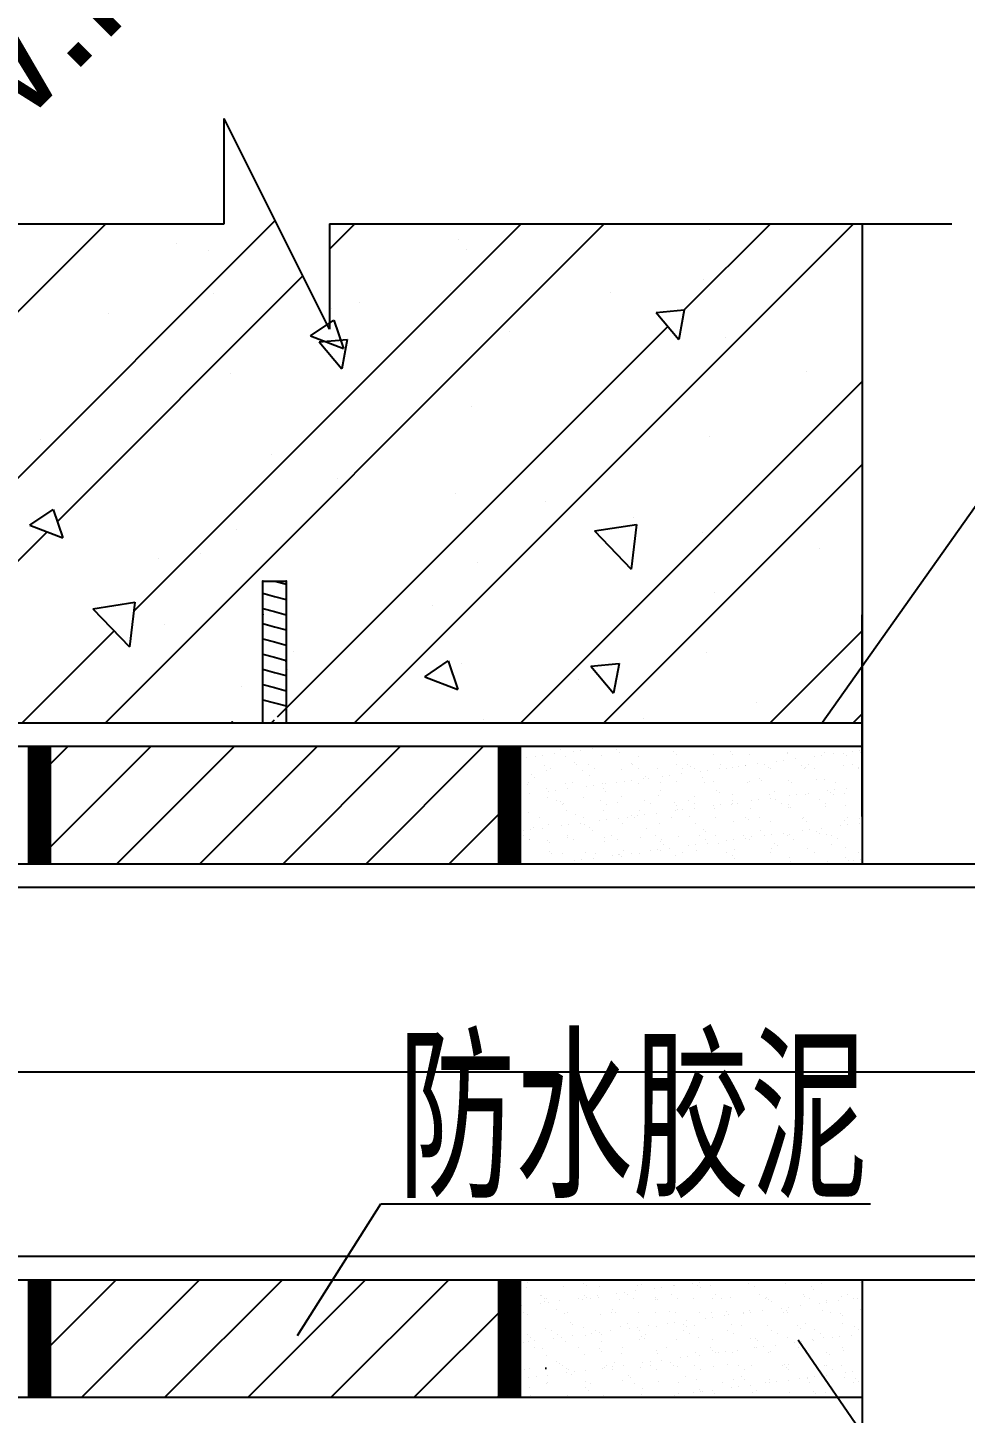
# Model space of a CAD drawing. Extents: x 1617977 to 1637944, y -113716 to -87833.
# Drawn here: x 1628509 to 1632997, y -106840 to -100208 of the extents above; entities that cross this region are included whole.
import ezdxf
from ezdxf.enums import TextEntityAlignment as Align
from ezdxf.xclip import XClip

# ---------------------------------------------------------------- set-up
doc = ezdxf.new("R2010")
doc.units = 0
doc.header["$LTSCALE"] = 35
doc.header["$MEASUREMENT"] = 0
doc.header["$XCLIPFRAME"] = 2
doc.layers.add('排水', color=2, linetype='Continuous')
doc.styles.add('HZ', font='romant.shx', dxfattribs={"width": 0.8, "bigfont": 'hztxt.shx'})
doc.styles.add('HZFS', font='simp1.shx', dxfattribs={"width": 0.8, "bigfont": 'hz.shx'})

# ---------------------------------------------------------------- blocks, each defined once
blk = doc.blocks.new('21163871760495649.665825')
at = {"layer": '排水'}
h = blk.add_hatch(dxfattribs=at)
h.set_pattern_fill('AR-SAND', color=256, scale=2250, style=0)
h.set_pattern_definition([(37.5, (1568046.6, -111800.7), (-141.74, 4335.35), [0, -3420, 0, -3825, 0, -3656.25]), (7.5, (1568046.6, -111800.7), (3982, 6349.83), [0, -1845, 0, -3082.5, 0, -1181.25]), (327.5, (1565279, -111800.7), (7006.82, 12.73), [0, -1125, 0, -4050, 0, -5287.5]), (317.5, (1565279, -111800.7), (6763.8, 1974.77), [0, -562.5, 0, -2655, 0, -3037.5])])
h.paths.add_polyline_path([(1626878.2, -103648.8), (1626878.2, -104211.3), (1628565.7, -104211.3), (1628565.7, -103648.8)])
h.paths.add_polyline_path([(1632503.2, -104211.3), (1632503.2, -103648.8), (1630815.7, -103648.8), (1630815.7, -104211.3)])
h.paths.add_polyline_path([(1628565.7, -106765.1), (1628565.7, -106202.6), (1626878.2, -106202.6), (1626878.2, -106765.1)])
h.paths.add_polyline_path([(1632503.2, -106765.1), (1632503.2, -106202.6), (1630815.7, -106202.6), (1630815.7, -106765.1)])
for p, q in [((1629953.9, -101650.7), (1629449.9, -100642.7)), ((1629449.9, -101146.7), (1629449.9, -100642.7)), ((1627317.8, -103506.7), (1629693.8, -101130.7)), ((1626470, -101146.7), (1629449.9, -101146.7)), ((1626878.2, -103150.8), (1628882.3, -101146.7)), ((1628879.2, -103536.3), (1631268.8, -101146.7)), ((1629016.6, -103001.2), (1630871.1, -101146.7)), ((1629953.9, -101146.7), (1629953.9, -101650.7)), ((1629953.9, -101268.4), (1630075.6, -101146.7)), ((1629953.9, -101146.7), (1632933.7, -101146.7)), ((1630072.4, -103536.3), (1632462, -101146.7)), ((1631652, -101559), (1632064.3, -101146.7)), ((1631774.4, -101172.4), (1631774.4, -101172.4)), ((1632503.2, -101146.7), (1632503.2, -104211.3)), ((1629222.9, -101239.7), (1629222.9, -101239.7)), ((1630573.3, -101223.1), (1630573.3, -101223.1)), ((1629372.2, -101273.9), (1629372.2, -101273.9)), ((1630607.4, -101271.1), (1630607.4, -101271.1)), ((1632313.4, -103532.4), (1633906.2, -101281.6)), ((1628650.9, -102571.3), (1629826.4, -101395.8)), ((1630535, -101464.9), (1630535, -101464.9)), ((1631743.9, -101415.1), (1631743.9, -101415.1)), ((1632501.1, -101423.9), (1632501.1, -101423.9)), ((1629399.8, -101478.1), (1629399.8, -101478.1)), ((1630098.9, -101525.4), (1630098.9, -101525.4)), ((1631300, -101474.6), (1631300, -101474.6)), ((1628897.8, -101576.1), (1628897.8, -101576.1)), ((1629963, -101552.2), (1629963, -101552.2)), ((1631517.5, -101570.7), (1631652, -101559)), ((1631517.5, -101570.7), (1631626, -101700)), ((1631652, -101558.9), (1631626, -101700)), ((1629705.1, -103505.9), (1631573.5, -101637.5)), ((1629862.6, -101683.1), (1629974.5, -101607.6)), ((1629974.5, -101607.6), (1630020.2, -101743.5)), ((1630815.2, -101664.4), (1630815.2, -101664.4)), ((1629862.6, -101683.1), (1630020.2, -101743.6)), ((1629903.7, -101711.9), (1630038.2, -101700.2)), ((1629903.7, -101711.9), (1630012.2, -101841.2)), ((1630038.2, -101700.1), (1630012.2, -101841.2)), ((1631847.2, -101690.2), (1631847.2, -101690.2)), ((1629479.5, -101861.7), (1629479.5, -101861.7)), ((1632236.2, -101851.5), (1632236.2, -101851.5)), ((1630867.9, -103536.3), (1632503.2, -101901.1)), ((1630634.8, -102020.1), (1630634.8, -102020.1)), ((1628570.7, -102178.4), (1628570.7, -102178.4)), ((1631771.3, -102164.2), (1631771.3, -102164.2)), ((1629675.7, -102252.3), (1629675.7, -102252.3)), ((1631265.7, -103536.3), (1632503.2, -102298.8)), ((1629991.7, -102365.5), (1629991.7, -102365.5)), ((1630554.9, -102439.6), (1630554.9, -102439.6)), ((1628519.6, -102589), (1628631.5, -102513.5)), ((1628631.5, -102513.5), (1628677.1, -102649.4)), ((1630987.9, -102477.6), (1630987.9, -102477.6)), ((1628519.6, -102589), (1628677.1, -102649.5)), ((1631222.8, -102616.4), (1631422.9, -102585.4)), ((1631422.9, -102585.4), (1631398, -102799)), ((1631407.1, -102551.8), (1631407.1, -102551.8)), ((1627685.9, -103536.3), (1628601.7, -102620.5)), ((1629506.9, -102610.7), (1629506.9, -102610.7)), ((1631222.8, -102616.4), (1631398, -102799.1)), ((1631738.2, -102624.4), (1631738.2, -102624.4)), ((1629336, -102725.9), (1629336, -102725.9)), ((1630537.1, -102675.1), (1630537.1, -102675.1)), ((1632300.1, -102702.8), (1632300.1, -102702.8)), ((1629136.6, -102746.4), (1629136.6, -102746.4)), ((1630662.1, -102769.1), (1630662.1, -102769.1)), ((1629634.4, -103536.3), (1629634.4, -102857)), ((1629634.4, -102857), (1629746.9, -102857)), ((1629690.4, -102857), (1629690.7, -102857)), ((1629690.7, -102857), (1629746.9, -102872.1)), ((1629746.9, -102857), (1629746.9, -103536.3)), ((1629634.4, -102914.7), (1629690.7, -102929.8)), ((1631798.6, -102913.2), (1631798.6, -102913.2)), ((1628821.5, -102988.8), (1629021.6, -102957.8)), ((1628821.5, -102988.8), (1628996.8, -103171.5)), ((1629021.6, -102957.8), (1628996.8, -103171.5)), ((1629634.4, -102987.5), (1629690.7, -103002.6)), ((1629690.7, -102929.8), (1629746.9, -102944.9)), ((1630448.8, -102971.6), (1630448.8, -102971.6)), ((1629690.7, -103002.6), (1629746.9, -103017.7)), ((1632503.2, -103983), (1632503.2, -103019)), ((1628481.4, -103536.3), (1628923.1, -103094.7)), ((1629162.6, -103065.8), (1629162.6, -103065.8)), ((1629634.4, -103060.3), (1629690.7, -103075.4)), ((1629690.7, -103075.4), (1629746.9, -103090.5)), ((1632061.2, -103536.3), (1632503.2, -103094.3)), ((1629634.4, -103133.1), (1629690.7, -103148.2)), ((1629690.7, -103148.2), (1629746.9, -103163.3)), ((1629634.4, -103205.9), (1629690.7, -103221)), ((1629690.7, -103221), (1629746.9, -103236.1)), ((1629783.6, -103194.6), (1629783.6, -103194.6)), ((1630410.1, -103314.7), (1630522, -103239.2)), ((1630522, -103239.2), (1630567.6, -103375.1)), ((1630583.6, -103252.9), (1630583.6, -103252.9)), ((1631205.3, -103263.2), (1631339.8, -103251.4)), ((1631339.8, -103251.4), (1631313.8, -103392.4)), ((1631760.9, -103196.8), (1631760.9, -103196.8)), ((1629634.4, -103278.7), (1629690.7, -103293.8)), ((1629690.7, -103293.8), (1629746.9, -103308.9)), ((1629754.5, -103278.3), (1629754.5, -103278.3)), ((1630410.1, -103314.7), (1630567.6, -103375.2)), ((1631205.3, -103263.2), (1631313.8, -103392.4)), ((1629534.3, -103359.7), (1629534.3, -103359.7)), ((1629634.4, -103351.5), (1629690.7, -103366.6)), ((1629690.7, -103366.6), (1629746.9, -103381.6)), ((1631146.8, -103327.1), (1631146.8, -103327.1)), ((1629634.4, -103424.3), (1629690.7, -103439.4)), ((1629690.7, -103439.4), (1629746.9, -103454.4)), ((1631999, -103439.2), (1631999, -103439.2)), ((1629679, -103532), (1629689.7, -103521.3)), ((1630689.5, -103518.1), (1630689.5, -103518.1)), ((1631459.1, -103516.6), (1631459.1, -103516.6)), ((1632458.9, -103536.3), (1632503.2, -103492.1)), ((1632503.2, -103536.3), (1626878.2, -103536.3)), ((1632503.2, -103648.8), (1626878.2, -103648.8)), ((1628565.7, -104182.1), (1629099, -103648.8)), ((1628565.7, -103784.4), (1628701.2, -103648.8)), ((1628934.2, -104211.3), (1629496.7, -103648.8)), ((1629332, -104211.3), (1629894.5, -103648.8)), ((1629729.7, -104211.3), (1630292.2, -103648.8)), ((1630127.5, -104211.3), (1630690, -103648.8)), ((1630851.5, -103652), (1630851.5, -103652)), ((1631061.7, -103651.6), (1631061.7, -103651.6)), ((1631271.9, -103651.3), (1631271.9, -103651.3)), ((1631482.1, -103650.9), (1631482.1, -103650.9)), ((1631692.3, -103650.5), (1631692.3, -103650.5)), ((1631902.5, -103650.1), (1631902.5, -103650.1)), ((1632112.7, -103649.7), (1632112.7, -103649.7)), ((1632322.9, -103649.3), (1632322.9, -103649.3)), ((1628539.3, -103656.2), (1628539.3, -103656.2)), ((1628543.6, -103661.3), (1628543.6, -103661.3)), ((1630848.5, -103707.4), (1630848.5, -103707.4)), ((1630855, -103722), (1630855, -103722)), ((1630899.1, -103702.7), (1630899.1, -103702.7)), ((1630940.1, -103695.4), (1630940.1, -103695.4)), ((1630975.3, -103690.8), (1630975.3, -103690.8)), ((1631030.1, -103683.5), (1631030.1, -103683.5)), ((1631057.9, -103662.8), (1631057.9, -103662.8)), ((1631081.4, -103696.1), (1631081.4, -103696.1)), ((1631121.8, -103671.5), (1631121.8, -103671.5)), ((1631157, -103666.8), (1631157, -103666.8)), ((1631211.8, -103659.6), (1631211.8, -103659.6)), ((1631258.1, -103693.8), (1631258.1, -103693.8)), ((1631328, -103665.1), (1631328, -103665.1)), ((1631340.5, -103676.5), (1631340.5, -103676.5)), ((1631430.8, -103694.7), (1631430.8, -103694.7)), ((1631602.1, -103671), (1631602.1, -103671)), ((1631613.1, -103688.1), (1631613.1, -103688.1)), ((1631789.8, -103685.8), (1631789.8, -103685.8)), ((1631872.2, -103673.4), (1631872.2, -103673.4)), ((1631884.6, -103684.8), (1631884.6, -103684.8)), ((1631962.4, -103686.7), (1631962.4, -103686.7)), ((1632092.5, -103718.4), (1632092.5, -103718.4)), ((1632127.7, -103713.8), (1632127.7, -103713.8)), ((1632144.7, -103680.1), (1632144.7, -103680.1)), ((1632146.3, -103679.3), (1632146.3, -103679.3)), ((1632182.6, -103706.6), (1632182.6, -103706.6)), ((1632274.2, -103694.5), (1632274.2, -103694.5)), ((1632309.4, -103689.9), (1632309.4, -103689.9)), ((1632321.4, -103677.9), (1632321.4, -103677.9)), ((1632364.2, -103682.7), (1632364.2, -103682.7)), ((1632416.4, -103681.6), (1632416.4, -103681.6)), ((1632428.8, -103693), (1632428.8, -103693)), ((1632455.9, -103670.6), (1632455.9, -103670.6)), ((1632491.1, -103666), (1632491.1, -103666)), ((1632494.1, -103678.7), (1632494.1, -103678.7)), ((1630817.7, -103765.1), (1630817.7, -103765.1)), ((1630922.2, -103783.6), (1630922.2, -103783.6)), ((1630985.3, -103737.2), (1630985.3, -103737.2)), ((1630994.4, -103762.9), (1630994.4, -103762.9)), ((1631013.7, -103755.4), (1631013.7, -103755.4)), ((1631125.1, -103724.3), (1631125.1, -103724.3)), ((1631137.5, -103735.7), (1631137.5, -103735.7)), ((1631167.1, -103763.7), (1631167.1, -103763.7)), ((1631195.5, -103736.9), (1631195.5, -103736.9)), ((1631224, -103755), (1631224, -103755)), ((1631349.4, -103757.1), (1631349.4, -103757.1)), ((1631399.2, -103730.3), (1631399.2, -103730.3)), ((1631405.7, -103736.5), (1631405.7, -103736.5)), ((1631434.2, -103754.6), (1631434.2, -103754.6)), ((1631526, -103754.9), (1631526, -103754.9)), ((1631582.6, -103785.6), (1631582.6, -103785.6)), ((1631615.9, -103736.1), (1631615.9, -103736.1)), ((1631637.5, -103778.3), (1631637.5, -103778.3)), ((1631644.4, -103754.2), (1631644.4, -103754.2)), ((1631669.3, -103732.6), (1631669.3, -103732.6)), ((1631681.7, -103744), (1631681.7, -103744)), ((1631698.7, -103755.7), (1631698.7, -103755.7)), ((1631729.2, -103766.3), (1631729.2, -103766.3)), ((1631764.3, -103761.6), (1631764.3, -103761.6)), ((1631819.2, -103754.4), (1631819.2, -103754.4)), ((1631826.1, -103735.7), (1631826.1, -103735.7)), ((1631854.6, -103753.9), (1631854.6, -103753.9)), ((1631881, -103749.1), (1631881, -103749.1)), ((1631910.8, -103742.3), (1631910.8, -103742.3)), ((1631943.4, -103738.6), (1631943.4, -103738.6)), ((1631946, -103737.7), (1631946, -103737.7)), ((1632000.9, -103730.5), (1632000.9, -103730.5)), ((1632036.3, -103735.3), (1632036.3, -103735.3)), ((1632057.7, -103746.9), (1632057.7, -103746.9)), ((1632064.8, -103753.5), (1632064.8, -103753.5)), ((1632213.5, -103740.9), (1632213.5, -103740.9)), ((1632225.9, -103752.3), (1632225.9, -103752.3)), ((1632230.4, -103747.7), (1632230.4, -103747.7)), ((1632246.5, -103735), (1632246.5, -103735)), ((1632275, -103753.1), (1632275, -103753.1)), ((1632412.7, -103741.1), (1632412.7, -103741.1)), ((1632456.7, -103734.6), (1632456.7, -103734.6)), ((1632485.2, -103752.7), (1632485.2, -103752.7)), ((1632487.5, -103746.9), (1632487.5, -103746.9)), ((1628515.9, -103839.8), (1628515.9, -103839.8)), ((1628542.6, -103809.6), (1628542.6, -103809.6)), ((1628551, -103835.1), (1628551, -103835.1)), ((1628555, -103821), (1628555, -103821)), ((1630903.3, -103832.7), (1630903.3, -103832.7)), ((1630906, -103821), (1630906, -103821)), ((1630934.6, -103795), (1630934.6, -103795)), ((1630993.4, -103848.8), (1630993.4, -103848.8)), ((1631085.7, -103826.2), (1631085.7, -103826.2)), ((1631092.4, -103850.1), (1631092.4, -103850.1)), ((1631116.2, -103820.7), (1631116.2, -103820.7)), ((1631184.1, -103838), (1631184.1, -103838)), ((1631196.3, -103789.5), (1631196.3, -103789.5)), ((1631219.2, -103833.4), (1631219.2, -103833.4)), ((1631262.3, -103823.9), (1631262.3, -103823.9)), ((1631263.5, -103851.1), (1631263.5, -103851.1)), ((1631274.1, -103826.2), (1631274.1, -103826.2)), ((1631326.4, -103820.3), (1631326.4, -103820.3)), ((1631365.8, -103814.1), (1631365.8, -103814.1)), ((1631400.9, -103809.5), (1631400.9, -103809.5)), ((1631435, -103824.7), (1631435, -103824.7)), ((1631455.8, -103802.3), (1631455.8, -103802.3)), ((1631466.4, -103791.8), (1631466.4, -103791.8)), ((1631478.8, -103803.2), (1631478.8, -103803.2)), ((1631536.6, -103819.9), (1631536.6, -103819.9)), ((1631547.5, -103790.2), (1631547.5, -103790.2)), ((1631617.3, -103818.2), (1631617.3, -103818.2)), ((1631740.5, -103797.8), (1631740.5, -103797.8)), ((1631746.8, -103819.5), (1631746.8, -103819.5)), ((1631794, -103815.9), (1631794, -103815.9)), ((1631957, -103819.1), (1631957, -103819.1)), ((1631966.7, -103816.7), (1631966.7, -103816.7)), ((1632010.5, -103800.1), (1632010.5, -103800.1)), ((1632023, -103811.5), (1632023, -103811.5)), ((1632149, -103810.2), (1632149, -103810.2)), ((1632167.2, -103818.8), (1632167.2, -103818.8)), ((1632284.6, -103806.1), (1632284.6, -103806.1)), ((1632325.7, -103807.9), (1632325.7, -103807.9)), ((1632377.4, -103818.4), (1632377.4, -103818.4)), ((1632426.5, -103849.2), (1632426.5, -103849.2)), ((1632498.3, -103808.7), (1632498.3, -103808.7)), ((1628517.3, -103910.9), (1628517.3, -103910.9)), ((1630525.2, -104211.3), (1630815.7, -103920.9)), ((1630820.7, -103885.9), (1630820.7, -103885.9)), ((1630821.9, -103895.2), (1630821.9, -103895.2)), ((1630829.6, -103906.7), (1630829.6, -103906.7)), ((1630855.8, -103881.2), (1630855.8, -103881.2)), ((1630910.7, -103874), (1630910.7, -103874)), ((1630998.6, -103892.9), (1630998.6, -103892.9)), ((1631002.4, -103862), (1631002.4, -103862)), ((1631037.5, -103857.3), (1631037.5, -103857.3)), ((1631039.8, -103906.3), (1631039.8, -103906.3)), ((1631060.5, -103910.3), (1631060.5, -103910.3)), ((1631171.3, -103893.8), (1631171.3, -103893.8)), ((1631250, -103905.9), (1631250, -103905.9)), ((1631275.9, -103862.5), (1631275.9, -103862.5)), ((1631334.6, -103916.3), (1631334.6, -103916.3)), ((1631353.6, -103887.2), (1631353.6, -103887.2)), ((1631460.2, -103905.5), (1631460.2, -103905.5)), ((1631530.3, -103884.9), (1631530.3, -103884.9)), ((1631537.5, -103857.1), (1631537.5, -103857.1)), ((1631604.7, -103918.6), (1631604.7, -103918.6)), ((1631670.4, -103905.1), (1631670.4, -103905.1)), ((1631703, -103885.8), (1631703, -103885.8)), ((1631807.6, -103859.4), (1631807.6, -103859.4)), ((1631820.1, -103870.8), (1631820.1, -103870.8)), ((1631880.6, -103904.7), (1631880.6, -103904.7)), ((1631881.4, -103921), (1631881.4, -103921)), ((1631885.3, -103879.2), (1631885.3, -103879.2)), ((1631973.1, -103908.9), (1631973.1, -103908.9)), ((1632008.2, -103904.3), (1632008.2, -103904.3)), ((1632062, -103876.9), (1632062, -103876.9)), ((1632063.1, -103897.1), (1632063.1, -103897.1)), ((1632081.7, -103865.3), (1632081.7, -103865.3)), ((1632090.8, -103904.4), (1632090.8, -103904.4)), ((1632154.8, -103885), (1632154.8, -103885)), ((1632189.9, -103880.4), (1632189.9, -103880.4)), ((1632234.6, -103877.8), (1632234.6, -103877.8)), ((1632244.8, -103873.2), (1632244.8, -103873.2)), ((1632301, -103904), (1632301, -103904)), ((1632336.5, -103861.1), (1632336.5, -103861.1)), ((1632351.8, -103867.7), (1632351.8, -103867.7)), ((1632364.3, -103879.1), (1632364.3, -103879.1)), ((1632371.6, -103856.5), (1632371.6, -103856.5)), ((1632417, -103871.2), (1632417, -103871.2)), ((1628513, -103933.7), (1628513, -103933.7)), ((1628545.8, -103929), (1628545.8, -103929)), ((1630857.6, -103969.6), (1630857.6, -103969.6)), ((1630858.1, -103924.8), (1630858.1, -103924.8)), ((1630870.1, -103981), (1630870.1, -103981)), ((1630907.6, -103962.8), (1630907.6, -103962.8)), ((1631068.3, -103924.4), (1631068.3, -103924.4)), ((1631073, -103921.7), (1631073, -103921.7)), ((1631089.9, -103956.2), (1631089.9, -103956.2)), ((1631131.7, -103975.5), (1631131.7, -103975.5)), ((1631266.6, -103954), (1631266.6, -103954)), ((1631278.5, -103924), (1631278.5, -103924)), ((1631401.8, -103977.9), (1631401.8, -103977.9)), ((1631428, -103980.7), (1631428, -103980.7)), ((1631439.3, -103954.8), (1631439.3, -103954.8)), ((1631463.1, -103976.1), (1631463.1, -103976.1)), ((1631488.7, -103923.6), (1631488.7, -103923.6)), ((1631518, -103968.8), (1631518, -103968.8)), ((1631609.7, -103956.8), (1631609.7, -103956.8)), ((1631617.2, -103930), (1631617.2, -103930)), ((1631621.6, -103948.2), (1631621.6, -103948.2)), ((1631644.8, -103952.1), (1631644.8, -103952.1)), ((1631675.9, -103983.8), (1631675.9, -103983.8)), ((1631698.9, -103923.3), (1631698.9, -103923.3)), ((1631699.7, -103944.9), (1631699.7, -103944.9)), ((1631791.4, -103932.8), (1631791.4, -103932.8)), ((1631798.3, -103946), (1631798.3, -103946)), ((1631826.5, -103928.2), (1631826.5, -103928.2)), ((1631878.8, -103924.6), (1631878.8, -103924.6)), ((1631909.1, -103922.9), (1631909.1, -103922.9)), ((1631946, -103986.2), (1631946, -103986.2)), ((1631970.9, -103946.8), (1631970.9, -103946.8)), ((1632119.3, -103922.5), (1632119.3, -103922.5)), ((1632148.9, -103926.9), (1632148.9, -103926.9)), ((1632153.2, -103940.2), (1632153.2, -103940.2)), ((1632161.3, -103938.3), (1632161.3, -103938.3)), ((1632329.5, -103922.1), (1632329.5, -103922.1)), ((1632329.9, -103938), (1632329.9, -103938)), ((1632423, -103932.9), (1632423, -103932.9)), ((1632432, -103987.4), (1632432, -103987.4)), ((1632502.6, -103938.8), (1632502.6, -103938.8)), ((1630826.2, -104025.2), (1630826.2, -104025.2)), ((1630882.9, -104052.4), (1630882.9, -104052.4)), ((1630918, -104047.8), (1630918, -104047.8)), ((1630928.8, -104034.8), (1630928.8, -104034.8)), ((1630960.5, -103990.1), (1630960.5, -103990.1)), ((1630972.9, -104040.6), (1630972.9, -104040.6)), ((1631002.9, -104023), (1631002.9, -104023)), ((1631064.6, -104028.5), (1631064.6, -104028.5)), ((1631099.7, -104023.9), (1631099.7, -104023.9)), ((1631154.6, -104016.7), (1631154.6, -104016.7)), ((1631170.7, -103989.7), (1631170.7, -103989.7)), ((1631175.6, -104023.8), (1631175.6, -104023.8)), ((1631198.9, -104037.1), (1631198.9, -104037.1)), ((1631211.3, -104048.5), (1631211.3, -104048.5)), ((1631246.3, -104004.6), (1631246.3, -104004.6)), ((1631281.4, -104000), (1631281.4, -104000)), ((1631336.3, -103992.8), (1631336.3, -103992.8)), ((1631357.9, -104017.2), (1631357.9, -104017.2)), ((1631380.9, -103989.3), (1631380.9, -103989.3)), ((1631414.2, -103989.3), (1631414.2, -103989.3)), ((1631473, -104043.1), (1631473, -104043.1)), ((1631534.6, -104015), (1631534.6, -104015)), ((1631591.1, -103988.9), (1631591.1, -103988.9)), ((1631707.2, -104015.8), (1631707.2, -104015.8)), ((1631743.1, -104045.4), (1631743.1, -104045.4)), ((1631801.4, -103988.5), (1631801.4, -103988.5)), ((1631889.5, -104009.3), (1631889.5, -104009.3)), ((1631958.4, -103997.6), (1631958.4, -103997.6)), ((1632011.6, -103988.2), (1632011.6, -103988.2)), ((1632017.2, -104051.4), (1632017.2, -104051.4)), ((1632066.2, -104007), (1632066.2, -104007)), ((1632217, -104051.6), (1632217, -104051.6)), ((1632220.1, -103992.1), (1632220.1, -103992.1)), ((1632221.8, -103987.8), (1632221.8, -103987.8)), ((1632238.9, -104007.8), (1632238.9, -104007.8)), ((1632252.1, -104047), (1632252.1, -104047)), ((1632287.2, -104053.7), (1632287.2, -104053.7)), ((1632307, -104039.7), (1632307, -104039.7)), ((1632398.7, -104027.7), (1632398.7, -104027.7)), ((1632421.2, -104001.3), (1632421.2, -104001.3)), ((1632433.8, -104023), (1632433.8, -104023)), ((1632488.7, -104015.8), (1632488.7, -104015.8)), ((1632490.2, -103994.4), (1632490.2, -103994.4)), ((1632502.6, -104005.8), (1632502.6, -104005.8)), ((1628517.2, -104063.8), (1628517.2, -104063.8)), ((1628549.2, -104060.9), (1628549.2, -104060.9)), ((1630884.1, -104075.7), (1630884.1, -104075.7)), ((1630911.8, -104092.8), (1630911.8, -104092.8)), ((1630912.6, -104093.8), (1630912.6, -104093.8)), ((1630996, -104096.4), (1630996, -104096.4)), ((1631008.4, -104107.8), (1631008.4, -104107.8)), ((1631094.2, -104086.3), (1631094.2, -104086.3)), ((1631094.3, -104075.3), (1631094.3, -104075.3)), ((1631122.8, -104093.4), (1631122.8, -104093.4)), ((1631270.1, -104102.3), (1631270.1, -104102.3)), ((1631270.8, -104084), (1631270.8, -104084)), ((1631304.5, -104074.9), (1631304.5, -104074.9)), ((1631333, -104093.1), (1631333, -104093.1)), ((1631443.5, -104084.8), (1631443.5, -104084.8)), ((1631514.7, -104074.5), (1631514.7, -104074.5)), ((1631540.2, -104104.6), (1631540.2, -104104.6)), ((1631543.2, -104092.7), (1631543.2, -104092.7)), ((1631552.6, -104116), (1631552.6, -104116)), ((1631625.8, -104078.3), (1631625.8, -104078.3)), ((1631707.1, -104118.7), (1631707.1, -104118.7)), ((1631724.9, -104074.2), (1631724.9, -104074.2)), ((1631753.4, -104092.3), (1631753.4, -104092.3)), ((1631755.5, -104056.8), (1631755.5, -104056.8)), ((1631761.9, -104111.5), (1631761.9, -104111.5)), ((1631802.5, -104076), (1631802.5, -104076)), ((1631814.2, -104110.6), (1631814.2, -104110.6)), ((1631853.6, -104099.4), (1631853.6, -104099.4)), ((1631888.8, -104094.8), (1631888.8, -104094.8)), ((1631935.1, -104073.8), (1631935.1, -104073.8)), ((1631943.6, -104087.6), (1631943.6, -104087.6)), ((1631963.6, -104091.9), (1631963.6, -104091.9)), ((1631975.2, -104076.9), (1631975.2, -104076.9)), ((1632035.3, -104075.5), (1632035.3, -104075.5)), ((1632070.4, -104070.9), (1632070.4, -104070.9)), ((1632084.3, -104112.9), (1632084.3, -104112.9)), ((1632125.3, -104063.6), (1632125.3, -104063.6)), ((1632145.3, -104073.4), (1632145.3, -104073.4)), ((1632157.5, -104070.3), (1632157.5, -104070.3)), ((1632173.8, -104091.5), (1632173.8, -104091.5)), ((1632299.7, -104065.1), (1632299.7, -104065.1)), ((1632334.2, -104068), (1632334.2, -104068)), ((1632355.5, -104073), (1632355.5, -104073)), ((1632358.4, -104118.9), (1632358.4, -104118.9)), ((1632384, -104091.1), (1632384, -104091.1)), ((1628548.7, -104185), (1628548.7, -104185)), ((1630830.4, -104155.3), (1630830.4, -104155.3)), ((1631007.1, -104153), (1631007.1, -104153)), ((1631015, -104159.1), (1631015, -104159.1)), ((1631067.1, -104161.6), (1631067.1, -104161.6)), ((1631179.8, -104153.9), (1631179.8, -104153.9)), ((1631216.9, -104183.3), (1631216.9, -104183.3)), ((1631225.3, -104158.7), (1631225.3, -104158.7)), ((1631308.5, -104171.2), (1631308.5, -104171.2)), ((1631337.2, -104163.9), (1631337.2, -104163.9)), ((1631343.7, -104166.6), (1631343.7, -104166.6)), ((1631349.7, -104175.3), (1631349.7, -104175.3)), ((1631362.1, -104147.3), (1631362.1, -104147.3)), ((1631398.5, -104159.3), (1631398.5, -104159.3)), ((1631435.5, -104158.3), (1631435.5, -104158.3)), ((1631490.2, -104147.3), (1631490.2, -104147.3)), ((1631525.4, -104142.6), (1631525.4, -104142.6)), ((1631538.8, -104145.1), (1631538.8, -104145.1)), ((1631580.2, -104135.4), (1631580.2, -104135.4)), ((1631611.3, -104169.9), (1631611.3, -104169.9)), ((1631645.7, -104158), (1631645.7, -104158)), ((1631671.9, -104123.3), (1631671.9, -104123.3)), ((1631711.5, -104145.9), (1631711.5, -104145.9)), ((1631855.9, -104157.6), (1631855.9, -104157.6)), ((1631881.4, -104172.2), (1631881.4, -104172.2)), ((1631893.8, -104139.3), (1631893.8, -104139.3)), ((1631893.9, -104183.6), (1631893.9, -104183.6)), ((1632066.1, -104157.2), (1632066.1, -104157.2)), ((1632070.5, -104137.1), (1632070.5, -104137.1)), ((1632096.8, -104124.3), (1632096.8, -104124.3)), ((1632155.5, -104178.1), (1632155.5, -104178.1)), ((1632243.1, -104137.9), (1632243.1, -104137.9)), ((1632276.3, -104156.8), (1632276.3, -104156.8)), ((1632425.5, -104131.3), (1632425.5, -104131.3)), ((1632425.6, -104180.5), (1632425.6, -104180.5)), ((1632486.5, -104156.4), (1632486.5, -104156.4)), ((1634382, -104211.3), (1625247, -104211.3)), ((1628521.5, -104193.8), (1628521.5, -104193.8)), ((1631035.2, -104207.2), (1631035.2, -104207.2)), ((1631126.8, -104195.1), (1631126.8, -104195.1)), ((1631162, -104190.5), (1631162, -104190.5)), ((1631630.1, -104208.3), (1631630.1, -104208.3)), ((1631806.8, -104206.1), (1631806.8, -104206.1)), ((1631979.4, -104206.9), (1631979.4, -104206.9)), ((1632161.7, -104200.3), (1632161.7, -104200.3)), ((1632338.4, -104198.1), (1632338.4, -104198.1)), ((1632369.3, -104206.3), (1632369.3, -104206.3)), ((1632438, -104191.9), (1632438, -104191.9)), ((1632460.9, -104194.2), (1632460.9, -104194.2)), ((1632496.1, -104189.6), (1632496.1, -104189.6)), ((1634268.8, -104323.8), (1625360.2, -104323.8)), ((1635073.8, -105206.9), (1624995.9, -105206.9)), ((1629800.4, -106468.3), (1630199.7, -105837.6)), ((1630199.7, -105837.6), (1632544.2, -105837.6)), ((1634268.8, -106090.1), (1625360.2, -106090.1)), ((1634382, -106202.6), (1625247, -106202.6)), ((1628521.5, -106242.1), (1628521.5, -106242.1)), ((1628565.7, -106568.6), (1628931.7, -106202.6)), ((1628767, -106765.1), (1629329.5, -106202.6)), ((1629164.7, -106765.1), (1629727.2, -106202.6)), ((1629562.5, -106765.1), (1630125, -106202.6)), ((1629960.2, -106765.1), (1630522.7, -106202.6)), ((1630898.5, -106236.3), (1630898.5, -106236.3)), ((1630901.1, -106216), (1630901.1, -106216)), ((1631075.2, -106234), (1631075.2, -106234)), ((1631171.2, -106218.4), (1631171.2, -106218.4)), ((1631183.7, -106229.8), (1631183.7, -106229.8)), ((1631247.8, -106234.8), (1631247.8, -106234.8)), ((1631430.1, -106228.3), (1631430.1, -106228.3)), ((1631445.3, -106224.3), (1631445.3, -106224.3)), ((1631510.3, -106241.8), (1631510.3, -106241.8)), ((1631545.4, -106237.2), (1631545.4, -106237.2)), ((1631600.3, -106230), (1631600.3, -106230)), ((1631606.8, -106226), (1631606.8, -106226)), ((1631692, -106217.9), (1631692, -106217.9)), ((1631715.4, -106226.7), (1631715.4, -106226.7)), ((1631727.1, -106213.3), (1631727.1, -106213.3)), ((1631727.8, -106238.1), (1631727.8, -106238.1)), ((1631779.5, -106226.9), (1631779.5, -106226.9)), ((1631782, -106206.1), (1631782, -106206.1)), ((1631961.8, -106220.3), (1631961.8, -106220.3)), ((1631989.5, -106232.6), (1631989.5, -106232.6)), ((1632138.5, -106218), (1632138.5, -106218)), ((1632259.6, -106234.9), (1632259.6, -106234.9)), ((1632311.2, -106218.9), (1632311.2, -106218.9)), ((1632493.5, -106212.3), (1632493.5, -106212.3)), ((1632503.2, -106202.6), (1632503.2, -109524.8)), ((1628513.8, -106286.8), (1628513.8, -106286.8)), ((1630358, -106765.1), (1630815.7, -106307.4)), ((1630962.2, -106274.2), (1630962.2, -106274.2)), ((1630968.3, -106277.6), (1630968.3, -106277.6)), ((1630980.8, -106289), (1630980.8, -106289)), ((1630984.1, -106303.9), (1630984.1, -106303.9)), ((1630990.7, -106292.3), (1630990.7, -106292.3)), ((1631055.2, -106301.7), (1631055.2, -106301.7)), ((1631146.9, -106289.7), (1631146.9, -106289.7)), ((1631166.4, -106297.3), (1631166.4, -106297.3)), ((1631172.4, -106273.8), (1631172.4, -106273.8)), ((1631182, -106285), (1631182, -106285)), ((1631200.9, -106291.9), (1631200.9, -106291.9)), ((1631236.9, -106277.8), (1631236.9, -106277.8)), ((1631242.4, -106283.6), (1631242.4, -106283.6)), ((1631328.6, -106265.8), (1631328.6, -106265.8)), ((1631343.1, -106295.1), (1631343.1, -106295.1)), ((1631363.7, -106261.1), (1631363.7, -106261.1)), ((1631382.6, -106273.4), (1631382.6, -106273.4)), ((1631411.1, -106291.5), (1631411.1, -106291.5)), ((1631418.6, -106253.9), (1631418.6, -106253.9)), ((1631512.5, -106285.9), (1631512.5, -106285.9)), ((1631515.8, -106295.9), (1631515.8, -106295.9)), ((1631524.9, -106297.3), (1631524.9, -106297.3)), ((1631592.8, -106273), (1631592.8, -106273)), ((1631621.3, -106291.2), (1631621.3, -106291.2)), ((1631698.1, -106289.3), (1631698.1, -106289.3)), ((1631786.6, -106291.9), (1631786.6, -106291.9)), ((1631803, -106272.7), (1631803, -106272.7)), ((1631831.5, -106290.8), (1631831.5, -106290.8)), ((1631874.8, -106287.1), (1631874.8, -106287.1)), ((1632013.2, -106272.3), (1632013.2, -106272.3)), ((1632041.7, -106290.4), (1632041.7, -106290.4)), ((1632047.5, -106287.9), (1632047.5, -106287.9)), ((1632056.7, -106294.2), (1632056.7, -106294.2)), ((1632069.1, -106305.6), (1632069.1, -106305.6)), ((1632223.4, -106271.9), (1632223.4, -106271.9)), ((1632229.8, -106281.3), (1632229.8, -106281.3)), ((1632251.9, -106290), (1632251.9, -106290)), ((1632272, -106246.3), (1632272, -106246.3)), ((1632330.7, -106300.2), (1632330.7, -106300.2)), ((1632334.4, -106308.1), (1632334.4, -106308.1)), ((1632389.3, -106300.9), (1632389.3, -106300.9)), ((1632406.5, -106279.1), (1632406.5, -106279.1)), ((1632433.6, -106271.5), (1632433.6, -106271.5)), ((1632462.1, -106289.6), (1632462.1, -106289.6)), ((1632481, -106288.8), (1632481, -106288.8)), ((1630818.6, -106332.9), (1630818.6, -106332.9)), ((1630873.5, -106325.7), (1630873.5, -106325.7)), ((1630882.9, -106358), (1630882.9, -106358)), ((1630902.7, -106366.3), (1630902.7, -106366.3)), ((1630965.2, -106313.6), (1630965.2, -106313.6)), ((1631000.3, -106309), (1631000.3, -106309)), ((1631039.5, -106342.8), (1631039.5, -106342.8)), ((1631079.4, -106364.1), (1631079.4, -106364.1)), ((1631093.1, -106357.6), (1631093.1, -106357.6)), ((1631252.1, -106364.9), (1631252.1, -106364.9)), ((1631303.3, -106357.2), (1631303.3, -106357.2)), ((1631309.6, -106345.1), (1631309.6, -106345.1)), ((1631322, -106356.5), (1631322, -106356.5)), ((1631434.4, -106358.3), (1631434.4, -106358.3)), ((1631513.5, -106356.8), (1631513.5, -106356.8)), ((1631583.7, -106351.1), (1631583.7, -106351.1)), ((1631611.1, -106356.1), (1631611.1, -106356.1)), ((1631723.7, -106356.4), (1631723.7, -106356.4)), ((1631783.8, -106356.9), (1631783.8, -106356.9)), ((1631844.2, -106372.6), (1631844.2, -106372.6)), ((1631853.8, -106353.4), (1631853.8, -106353.4)), ((1631866.2, -106364.8), (1631866.2, -106364.8)), ((1631933.9, -106356.1), (1631933.9, -106356.1)), ((1631935.9, -106360.6), (1631935.9, -106360.6)), ((1631966.1, -106350.3), (1631966.1, -106350.3)), ((1631971, -106355.9), (1631971, -106355.9)), ((1632025.9, -106348.7), (1632025.9, -106348.7)), ((1632117.6, -106336.6), (1632117.6, -106336.6)), ((1632127.8, -106359.4), (1632127.8, -106359.4)), ((1632142.8, -106348.1), (1632142.8, -106348.1)), ((1632144.1, -106355.7), (1632144.1, -106355.7)), ((1632152.7, -106332), (1632152.7, -106332)), ((1632207.6, -106324.8), (1632207.6, -106324.8)), ((1632299.3, -106312.7), (1632299.3, -106312.7)), ((1632315.4, -106348.9), (1632315.4, -106348.9)), ((1632354.4, -106355.3), (1632354.4, -106355.3)), ((1632397.9, -106361.7), (1632397.9, -106361.7)), ((1632410.4, -106373.1), (1632410.4, -106373.1)), ((1632497.7, -106342.4), (1632497.7, -106342.4)), ((1630815.7, -106433.1), (1630815.7, -106433.1)), ((1630836.6, -106402.1), (1630836.6, -106402.1)), ((1630988.4, -106433.9), (1630988.4, -106433.9)), ((1631106.7, -106404.4), (1631106.7, -106404.4)), ((1631119.1, -106415.8), (1631119.1, -106415.8)), ((1631170.7, -106427.4), (1631170.7, -106427.4)), ((1631347.4, -106425.1), (1631347.4, -106425.1)), ((1631380.7, -106410.4), (1631380.7, -106410.4)), ((1631390.8, -106432.3), (1631390.8, -106432.3)), ((1631425.9, -106427.7), (1631425.9, -106427.7)), ((1631480.8, -106420.5), (1631480.8, -106420.5)), ((1631520.1, -106425.9), (1631520.1, -106425.9)), ((1631572.5, -106408.4), (1631572.5, -106408.4)), ((1631607.6, -106403.8), (1631607.6, -106403.8)), ((1631650.8, -106412.7), (1631650.8, -106412.7)), ((1631662.5, -106396.6), (1631662.5, -106396.6)), ((1631663.3, -106424.1), (1631663.3, -106424.1)), ((1631702.4, -106419.4), (1631702.4, -106419.4)), ((1631754.2, -106384.5), (1631754.2, -106384.5)), ((1631789.3, -106379.9), (1631789.3, -106379.9)), ((1631879, -106417.1), (1631879, -106417.1)), ((1631924.9, -106418.6), (1631924.9, -106418.6)), ((1632051.7, -106417.9), (1632051.7, -106417.9)), ((1632195, -106421), (1632195, -106421)), ((1632207.5, -106432.4), (1632207.5, -106432.4)), ((1632234, -106411.4), (1632234, -106411.4)), ((1632277.9, -106440.9), (1632277.9, -106440.9)), ((1632410.7, -106409.1), (1632410.7, -106409.1)), ((1632469.1, -106426.9), (1632469.1, -106426.9)), ((1632488.1, -106440.5), (1632488.1, -106440.5)), ((1628512.3, -106467.3), (1628512.3, -106467.3)), ((1628522.7, -106465.9), (1628522.7, -106465.9)), ((1628524.1, -106489.7), (1628524.1, -106489.7)), ((1628536.6, -106501.1), (1628536.6, -106501.1)), ((1628540.9, -106458), (1628540.9, -106458)), ((1630835, -106461.7), (1630835, -106461.7)), ((1630845.7, -106504.1), (1630845.7, -106504.1)), ((1630880.9, -106499.5), (1630880.9, -106499.5)), ((1630903.7, -106463.6), (1630903.7, -106463.6)), ((1630907, -106496.4), (1630907, -106496.4)), ((1630916.2, -106475), (1630916.2, -106475)), ((1630935.7, -106492.2), (1630935.7, -106492.2)), ((1631016.7, -106443.2), (1631016.7, -106443.2)), ((1631027.4, -106480.2), (1631027.4, -106480.2)), ((1631045.2, -106461.3), (1631045.2, -106461.3)), ((1631062.6, -106475.5), (1631062.6, -106475.5)), ((1631083.7, -106494.1), (1631083.7, -106494.1)), ((1631117.4, -106468.3), (1631117.4, -106468.3)), ((1631177.8, -106469.6), (1631177.8, -106469.6)), ((1631209.1, -106456.2), (1631209.1, -106456.2)), ((1631226.9, -106442.8), (1631226.9, -106442.8)), ((1631244.2, -106451.6), (1631244.2, -106451.6)), ((1631255.4, -106461), (1631255.4, -106461)), ((1631256.3, -106495), (1631256.3, -106495)), ((1631299.1, -106444.4), (1631299.1, -106444.4)), ((1631437.1, -106442.4), (1631437.1, -106442.4)), ((1631438.7, -106488.4), (1631438.7, -106488.4)), ((1631447.9, -106471.9), (1631447.9, -106471.9)), ((1631460.4, -106483.3), (1631460.4, -106483.3)), ((1631465.6, -106460.6), (1631465.6, -106460.6)), ((1631615.3, -106486.1), (1631615.3, -106486.1)), ((1631647.3, -106442.1), (1631647.3, -106442.1)), ((1631675.8, -106460.2), (1631675.8, -106460.2)), ((1631722, -106477.9), (1631722, -106477.9)), ((1631788, -106487), (1631788, -106487)), ((1631857.5, -106441.7), (1631857.5, -106441.7)), ((1631886, -106459.8), (1631886, -106459.8)), ((1631970.3, -106480.4), (1631970.3, -106480.4)), ((1631992.1, -106480.2), (1631992.1, -106480.2)), ((1632004.5, -106491.6), (1632004.5, -106491.6)), ((1632067.7, -106441.3), (1632067.7, -106441.3)), ((1632096.2, -106459.4), (1632096.2, -106459.4)), ((1632147, -106478.2), (1632147, -106478.2)), ((1632179.8, -106503.2), (1632179.8, -106503.2)), ((1632197.6, -106488.5), (1633250.1, -108020.5)), ((1632215, -106498.6), (1632215, -106498.6)), ((1632266.2, -106486.2), (1632266.2, -106486.2)), ((1632269.8, -106491.4), (1632269.8, -106491.4)), ((1632306.4, -106459), (1632306.4, -106459)), ((1632319.7, -106479), (1632319.7, -106479)), ((1632361.5, -106479.3), (1632361.5, -106479.3)), ((1632396.7, -106474.7), (1632396.7, -106474.7)), ((1632451.5, -106467.4), (1632451.5, -106467.4)), ((1632502, -106472.4), (1632502, -106472.4)), ((1630820, -106563.2), (1630820, -106563.2)), ((1630937.4, -106527), (1630937.4, -106527)), ((1630974.9, -106528.8), (1630974.9, -106528.8)), ((1630992.6, -106564), (1630992.6, -106564)), ((1631147.6, -106526.6), (1631147.6, -106526.6)), ((1631174.9, -106557.4), (1631174.9, -106557.4)), ((1631245, -106531.2), (1631245, -106531.2)), ((1631257.5, -106542.6), (1631257.5, -106542.6)), ((1631351.6, -106555.2), (1631351.6, -106555.2)), ((1631357.8, -106526.2), (1631357.8, -106526.2)), ((1631519.1, -106537.1), (1631519.1, -106537.1)), ((1631524.3, -106556), (1631524.3, -106556)), ((1631568.1, -106525.9), (1631568.1, -106525.9)), ((1631669.9, -106570.4), (1631669.9, -106570.4)), ((1631706.6, -106549.4), (1631706.6, -106549.4)), ((1631724.7, -106563.1), (1631724.7, -106563.1)), ((1631778.3, -106525.5), (1631778.3, -106525.5)), ((1631789.2, -106539.4), (1631789.2, -106539.4)), ((1631801.6, -106550.8), (1631801.6, -106550.8)), ((1631816.4, -106551.1), (1631816.4, -106551.1)), ((1631851.6, -106546.4), (1631851.6, -106546.4)), ((1631883.3, -106547.2), (1631883.3, -106547.2)), ((1631906.4, -106539.2), (1631906.4, -106539.2)), ((1631988.5, -106525.1), (1631988.5, -106525.1)), ((1631998.1, -106527.1), (1631998.1, -106527.1)), ((1632033.3, -106522.5), (1632033.3, -106522.5)), ((1632056, -106548), (1632056, -106548)), ((1632063.3, -106545.4), (1632063.3, -106545.4)), ((1632088.1, -106515.3), (1632088.1, -106515.3)), ((1632198.7, -106524.7), (1632198.7, -106524.7)), ((1632238.3, -106541.4), (1632238.3, -106541.4)), ((1632333.4, -106547.7), (1632333.4, -106547.7)), ((1632345.8, -106559.1), (1632345.8, -106559.1)), ((1632408.9, -106524.3), (1632408.9, -106524.3)), ((1632415, -106539.2), (1632415, -106539.2)), ((1628511.5, -106636.6), (1628511.5, -106636.6)), ((1628516.6, -106597.4), (1628516.6, -106597.4)), ((1628548.8, -106616.8), (1628548.8, -106616.8)), ((1630861, -106612.6), (1630861, -106612.6)), ((1630889.5, -106630.7), (1630889.5, -106630.7)), ((1630911.2, -106626.5), (1630911.2, -106626.5)), ((1631042.1, -106590.4), (1631042.1, -106590.4)), ((1631054.5, -106601.8), (1631054.5, -106601.8)), ((1631071.2, -106612.2), (1631071.2, -106612.2)), ((1631087.9, -106624.2), (1631087.9, -106624.2)), ((1631099.7, -106630.4), (1631099.7, -106630.4)), ((1631179.7, -106634.9), (1631179.7, -106634.9)), ((1631260.6, -106625), (1631260.6, -106625)), ((1631271.3, -106622.8), (1631271.3, -106622.8)), ((1631281.4, -106611.8), (1631281.4, -106611.8)), ((1631306.5, -106618.2), (1631306.5, -106618.2)), ((1631309.9, -106630), (1631309.9, -106630)), ((1631316.2, -106596.4), (1631316.2, -106596.4)), ((1631361.4, -106611), (1631361.4, -106611)), ((1631442.9, -106618.5), (1631442.9, -106618.5)), ((1631453, -106598.9), (1631453, -106598.9)), ((1631488.2, -106594.3), (1631488.2, -106594.3)), ((1631491.6, -106611.5), (1631491.6, -106611.5)), ((1631520.1, -106629.6), (1631520.1, -106629.6)), ((1631543.1, -106587.1), (1631543.1, -106587.1)), ((1631586.3, -106598.7), (1631586.3, -106598.7)), ((1631598.7, -106610.1), (1631598.7, -106610.1)), ((1631619.6, -106616.2), (1631619.6, -106616.2)), ((1631634.7, -106575), (1631634.7, -106575)), ((1631701.8, -106611.1), (1631701.8, -106611.1)), ((1631730.3, -106629.2), (1631730.3, -106629.2)), ((1631792.3, -106617), (1631792.3, -106617)), ((1631860.4, -106604.7), (1631860.4, -106604.7)), ((1631912, -106610.7), (1631912, -106610.7)), ((1631940.5, -106628.8), (1631940.5, -106628.8)), ((1631974.6, -106610.5), (1631974.6, -106610.5)), ((1632122.2, -106610.3), (1632122.2, -106610.3)), ((1632130.5, -106607), (1632130.5, -106607)), ((1632142.9, -106618.4), (1632142.9, -106618.4)), ((1632150.7, -106628.5), (1632150.7, -106628.5)), ((1632151.3, -106608.2), (1632151.3, -106608.2)), ((1632323.9, -106609), (1632323.9, -106609)), ((1632332.4, -106609.9), (1632332.4, -106609.9)), ((1632360.9, -106628.1), (1632360.9, -106628.1)), ((1632404.5, -106612.9), (1632404.5, -106612.9)), ((1630755.7, -106765.1), (1630815.7, -106705.1)), ((1630816.3, -106682.7), (1630816.3, -106682.7)), ((1630824.2, -106693.2), (1630824.2, -106693.2)), ((1630839.2, -106649.6), (1630839.2, -106649.6)), ((1630851.6, -106661), (1630851.6, -106661)), ((1630908, -106670.7), (1630908, -106670.7)), ((1630943.1, -106666), (1630943.1, -106666)), ((1630992, -106696), (1630992, -106696)), ((1630996.9, -106694.1), (1630996.9, -106694.1)), ((1630998, -106658.8), (1630998, -106658.8)), ((1631089.7, -106646.7), (1631089.7, -106646.7)), ((1631113.3, -106655.6), (1631113.3, -106655.6)), ((1631124.8, -106642.1), (1631124.8, -106642.1)), ((1631179.2, -106687.5), (1631179.2, -106687.5)), ((1631202.2, -106695.6), (1631202.2, -106695.6)), ((1631355.9, -106685.2), (1631355.9, -106685.2)), ((1631383.4, -106657.9), (1631383.4, -106657.9)), ((1631395.8, -106669.3), (1631395.8, -106669.3)), ((1631412.4, -106695.3), (1631412.4, -106695.3)), ((1631528.6, -106686.1), (1631528.6, -106686.1)), ((1631622.6, -106694.9), (1631622.6, -106694.9)), ((1631657.4, -106663.9), (1631657.4, -106663.9)), ((1631710.9, -106679.5), (1631710.9, -106679.5)), ((1631832.8, -106694.5), (1631832.8, -106694.5)), ((1631887.6, -106677.2), (1631887.6, -106677.2)), ((1631927.5, -106666.2), (1631927.5, -106666.2)), ((1631940, -106677.6), (1631940, -106677.6)), ((1631968.7, -106705.8), (1631968.7, -106705.8)), ((1632043, -106694.1), (1632043, -106694.1)), ((1632060.2, -106678.1), (1632060.2, -106678.1)), ((1632060.4, -106693.7), (1632060.4, -106693.7)), ((1632095.5, -106689.1), (1632095.5, -106689.1)), ((1632150.4, -106681.9), (1632150.4, -106681.9)), ((1632201.6, -106672.2), (1632201.6, -106672.2)), ((1632242.1, -106669.8), (1632242.1, -106669.8)), ((1632242.5, -106671.5), (1632242.5, -106671.5)), ((1632253.2, -106693.7), (1632253.2, -106693.7)), ((1632277.2, -106665.2), (1632277.2, -106665.2)), ((1632332.1, -106657.9), (1632332.1, -106657.9)), ((1632419.2, -106669.2), (1632419.2, -106669.2)), ((1632423.8, -106645.9), (1632423.8, -106645.9)), ((1632458.9, -106641.2), (1632458.9, -106641.2)), ((1632463.4, -106693.4), (1632463.4, -106693.4)), ((1632471.7, -106674.5), (1632471.7, -106674.5)), ((1632484.2, -106685.9), (1632484.2, -106685.9)), ((1632503.2, -106765.1), (1626878.2, -106765.1)), ((1628520.9, -106727.5), (1628520.9, -106727.5)), ((1628530.7, -106740.9), (1628530.7, -106740.9)), ((1630910.3, -106714.9), (1630910.3, -106714.9)), ((1630915.5, -106756.5), (1630915.5, -106756.5)), ((1631092.2, -106754.3), (1631092.2, -106754.3)), ((1631180.4, -106717.2), (1631180.4, -106717.2)), ((1631192.9, -106728.6), (1631192.9, -106728.6)), ((1631264.8, -106755.1), (1631264.8, -106755.1)), ((1631447.2, -106748.5), (1631447.2, -106748.5)), ((1631454.5, -106723.1), (1631454.5, -106723.1)), ((1631550.4, -106760.9), (1631550.4, -106760.9)), ((1631605.3, -106753.6), (1631605.3, -106753.6)), ((1631623.8, -106746.3), (1631623.8, -106746.3)), ((1631697, -106741.6), (1631697, -106741.6)), ((1631724.6, -106725.5), (1631724.6, -106725.5)), ((1631732.1, -106736.9), (1631732.1, -106736.9)), ((1631737.1, -106736.9), (1631737.1, -106736.9)), ((1631787, -106729.7), (1631787, -106729.7)), ((1631796.5, -106747.1), (1631796.5, -106747.1)), ((1631878.7, -106717.6), (1631878.7, -106717.6)), ((1631913.8, -106713), (1631913.8, -106713)), ((1631978.8, -106740.5), (1631978.8, -106740.5)), ((1631998.7, -106731.4), (1631998.7, -106731.4)), ((1632155.5, -106738.3), (1632155.5, -106738.3)), ((1632268.8, -106733.8), (1632268.8, -106733.8)), ((1632281.2, -106745.2), (1632281.2, -106745.2)), ((1632328.2, -106739.1), (1632328.2, -106739.1))]:
    blk.add_line(p, q, dxfattribs=at)
for points in [[(1628565.7, -104211.3, 112.5, 112.5, 0), (1628565.7, -103648.8, 112.5, 112.5, 0)], [(1630815.7, -104211.3, 112.5, 112.5, 0), (1630815.7, -103648.8, 112.5, 112.5, 0)], [(1628565.7, -106765.1, 112.5, 112.5, 0), (1628565.7, -106202.6, 112.5, 112.5, 0)], [(1630815.7, -106765.1, 112.5, 112.5, 0), (1630815.7, -106202.6, 112.5, 112.5, 0)]]:
    blk.add_lwpolyline(points, format="xyseb", dxfattribs=at)
for p in [(1629634.4, -102857), (1629746.9, -102857), (1629746.9, -102857), (1629634.4, -103017.1), (1629746.9, -103242.1), (1629488.3, -103532)]:
    blk.add_point(p, dxfattribs=at)
at = {"color": 9, "style": 'HZFS'}
blk.add_text('梦想软件试用版：www.mxdraw.com', height=599.008, rotation=45, dxfattribs=at).set_placement((1627960.4, -100774.8), align=Align.MIDDLE_CENTER)
at = {"layer": '排水', "style": 'HZ', "width": 0.75}
blk.add_text('防水胶泥', height=750, dxfattribs=at).set_placement((1630280, -105809))

msp = doc.modelspace()

# ---------------------------------------------------------------- block references
ref = msp.add_blockref('21163871760495649.665825', (0, 0))
XClip(ref).set_block_clipping_path([(1617976.945275361, -87833.2488479532), (1617976.945275361, -113716.2997038196), (1637943.870221315, -113716.2997038196), (1637943.870221315, -87833.2488479532), (1617976.945275361, -87833.2488479532)])

doc.saveas('drawing.dxf')
